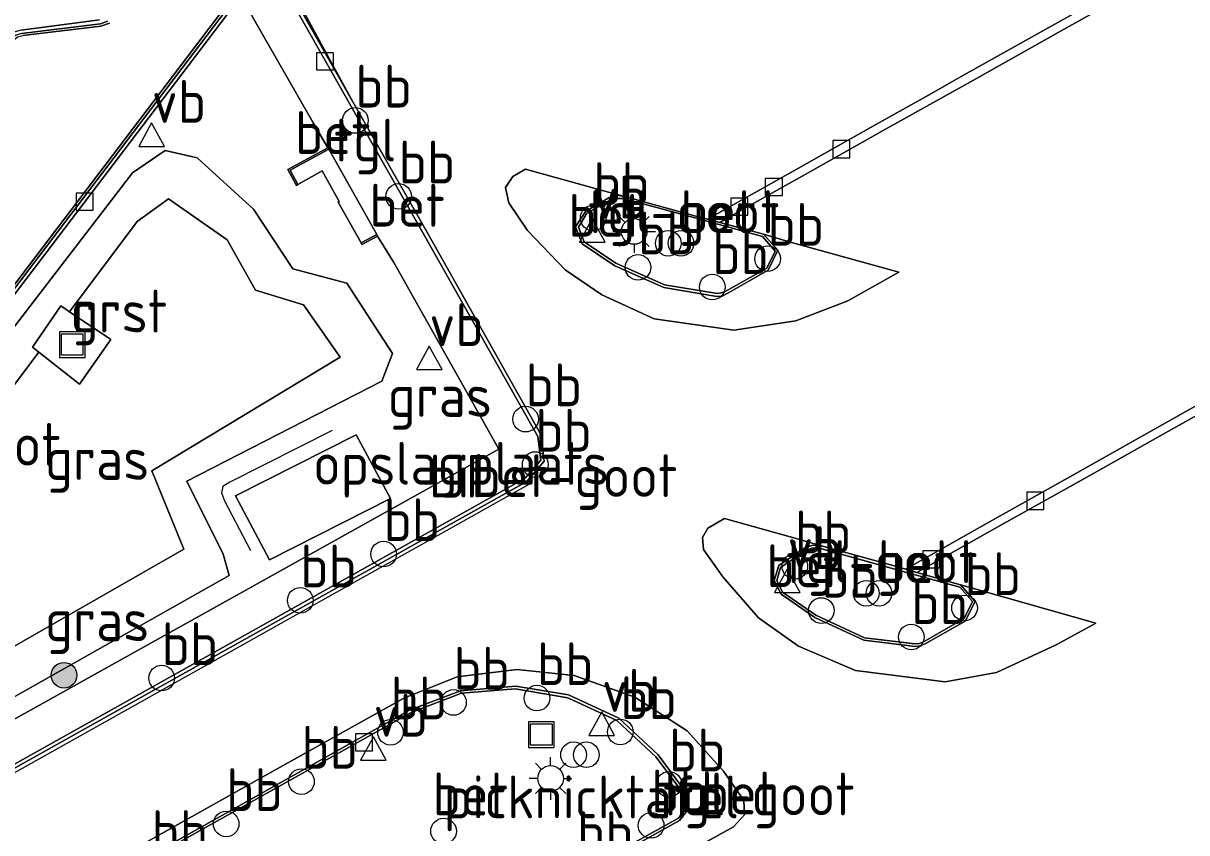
# Model space of a CAD drawing. Extents: x 253736 to 255979, y 477184 to 479215.
# Drawn here: x 254967.1 to 255035.2, y 477986.7 to 478034 of the extents above; entities that cross this region are included whole.
import ezdxf
from ezdxf.enums import TextEntityAlignment as Align

# ---------------------------------------------------------------- set-up
doc = ezdxf.new("R2010")
doc.units = 0
for name, color, linetype, lineweight in [('af-bs-rasterhekwerk', 8, 'hekwerk', 18), ('bp-b5-grasland', 8, 'Continuous', 18), ('bp-bs-boom', 8, 'Continuous', 18), ('gr-bs-geleiderail', 8, 'geleiderail', 18), ('gw-bs-kruinlijn', 8, 'Continuous', 18), ('gw-bs-teenlijn', 8, 'Continuous', 18), ('mk-bs-streep 0.15', 8, 'Continuous', 18), ('og-b5-grond_ingericht', 8, 'Continuous', 18), ('og-bs-inrichtingselement', 8, 'Continuous', 18), ('og-bs-terreinafscheiding', 8, 'Continuous', 18), ('vh-b5-verh_soort', 8, 'Continuous', 18), ('vh-bs-band', 8, 'Continuous', 18), ('wh-bs-kolk', 8, 'Continuous', 18), ('wh-bs-put', 8, 'Continuous', 18), ('wm-bs-lichtmast', 8, 'Continuous', 18), ('wm-bs-overig', 8, 'Continuous', 18), ('wm-bs-verkeersbord', 8, 'Continuous', 18)]:
    doc.layers.add(name, color=color, linetype=linetype, lineweight=lineweight)
doc.styles.add('rtw_iso', font='isocp.shx')
doc.linetypes.add('geleiderail', pattern='A,2,-1,[175,RTW.shx,S=0.5,R=0,X=0,Y=0],-1', length=4)
doc.linetypes.add('hekwerk', pattern='A,7,-1.5,[1,RTW.shx,S=0.75,R=0,X=0,Y=0],-1.5', length=10)

# ---------------------------------------------------------------- blocks, each defined once
blk = doc.blocks.new('dtb')
blk.add_circle((0, 0), 0.75)
blk = doc.blocks.new('dtbattr')
at = {"style": 'rtw_iso'}
blk.add_attdef('TAG', (0.591, 0.868), '', height=2.5, dxfattribs=at)
blk = doc.blocks.new('put')
for p, q in [((0.75, 0.75), (-0.75, 0.75)), ((-0.75, 0.75), (-0.75, -0.75)), ((0.75, -0.75), (0.75, 0.75)), ((-0.75, -0.75), (0.75, -0.75))]:
    blk.add_line(p, q)
blk.add_lwpolyline([(-0.625, 0.625), (0.625, 0.625), (0.625, -0.625), (-0.625, -0.625)], close=True)
blk = doc.blocks.new('kolk')
blk.add_lwpolyline([(-0.5, -0.5), (0.5, -0.5), (0.5, 0.5), (-0.5, 0.5)], close=True)
blk = doc.blocks.new('verkeersbord')
for p, q in [((0, 0.75), (-0.75, -0.625)), ((0.75, -0.625), (0, 0.75)), ((-0.75, -0.625), (0.75, -0.625))]:
    blk.add_line(p, q)
blk = doc.blocks.new('dtbattr-r')
at = {"style": 'rtw_iso'}
blk.add_attdef('TAG', text='', height=2.5, dxfattribs=at).set_placement((0, 0), align=Align.MIDDLE_CENTER)
blk = doc.blocks.new('RW1 Buren totaal_ACAD_1_FMEBLOCK83')
at = {"layer": 'bp-b5-grasland'}
for points in [[(-10.375, -17.313, 24.542), (-14.365, -19.405, 24.49), (-15.884, -19.492, 24.505), (-16.726, -19.005, 24.471), (-20.342, -13.376, 24.299), (-19.92, -11.837, 24.307), (-17.362, -9.766, 24.285), (-14.797, -7.817, 24.283), (-12.628, -5.348, 24.289), (-2.363, 8.431, 24.339), (5.12, 18.174, 24.39), (7.035, 19.492, 24.345), (8.903, 19.045, 24.256), (12.21, 16.051, 24.281), (14.514, 12.556, 24.276), (17.676, 11.727, 24.425), (20.342, 7.609, 24.489), (19.714, 5.981, 24.355), (8.316, 0.146, 24.034), (10.429, -4.128, 24.257), (10.781, -5.383, 24.486)], [(1.433, 10.054, 23.576), (0.936, 10.389, 23.856), (-0.727, 7.979, 23.782), (-0.352, 7.683, 23.579), (-7.417, -1.701, 23.588), (-10.739, -5.88, 23.578), (-13.384, -8.734, 23.569), (-17.26, -11.562, 23.627), (-17.424, -11.319, 23.956), (-19.619, -12.696, 23.98), (-15.862, -18.166, 23.885), (-13.666, -16.881, 23.788), (-13.82, -16.654, 23.758), (-3.705, -10.606, 23.613), (8.131, -3.837, 23.598), (6.261, 0.742, 23.512), (17.274, 7.385, 23.633), (15.138, 10.462, 23.59), (12.322, 11.312, 23.518), (10.657, 14.249, 23.538), (7.226, 16.648, 23.578), (5.405, 15.33, 23.571)]]:
    blk.add_polyline3d(points, close=True, dxfattribs=at)
blk = doc.blocks.new('RW1 Buren totaal_ACAD_1_FMEBLOCK86')
at = {"layer": 'bp-b5-grasland'}
blk.add_polyline3d([(-4.57, 6.744, 24.423), (9.559, 25.355, 24.543), (13.787, 17.978, 24.636), (14.667, 16.477, 24.632), (12.323, 15.211, 24.603), (12.825, 14.275, 24.583), (12.91, 14.33, 24.318), (14.329, 15.134, 24.384), (15.329, 13.329, 24.401), (15.27, 13.297, 24.399), (16.617, 10.909, 24.621), (16.608, 10.904, 24.621), (16.656, 10.816, 24.621), (17.57, 11.312, 24.512), (18.511, 9.773, 24.64), (24.658, -1.16, 24.641), (-7.515, -19.081, 24.563)], dxfattribs=at)
for points in [[(-12.276, -20.478, 24.542), (8.88, -8.548, 24.486), (8.529, -7.293, 24.257), (6.415, -3.02, 24.034), (17.814, 2.816, 24.355), (18.441, 4.444, 24.489), (15.776, 8.561, 24.425), (12.614, 9.39, 24.276), (10.309, 12.886, 24.281), (7.002, 15.88, 24.256), (5.134, 16.327, 24.345), (3.219, 15.009, 24.39), (-4.263, 5.266, 24.339), (-14.529, -8.513, 24.289), (-16.697, -10.982, 24.283), (-19.263, -12.931, 24.285), (-21.82, -15.002, 24.307), (-22.243, -16.542, 24.299), (-18.627, -22.17, 24.471), (-17.785, -22.658, 24.505), (-16.265, -22.57, 24.49)], [(11.244, -7.629, 24.431), (18.318, -4.046, 24.469), (16.311, -0.311, 24.419), (9.259, -3.875, 24.323)]]:
    blk.add_polyline3d(points, close=True, dxfattribs=at)
blk = doc.blocks.new('boom')
blk.add_hatch(color=256).paths.add_polyline_path([(-0.75, 0, 1), (0.75, 0, 1)])
blk.add_circle((0, 0), 0.75)
blk = doc.blocks.new('prullenbak')
for centre in [(-0.375, 0), (0.375, 0)]:
    blk.add_circle(centre, 0.75)
blk = doc.blocks.new('lantaarnpaal')
for p, q in [((-0.884, 0.884), (-0.53, 0.53)), ((0, 0.75), (0, 1.25)), ((0.53, 0.53), (0.884, 0.884)), ((-0.75, 0), (-1.25, 0)), ((0.75, 0), (1.25, 0)), ((-0.53, -0.53), (-0.884, -0.884)), ((0.53, -0.53), (0.884, -0.884)), ((0, -0.75), (0, -1.25))]:
    blk.add_line(p, q)
blk.add_circle((0, 0), 0.75)
blk = doc.blocks.new('RW1 Buren totaal_ACAD_1_FMEBLOCK883')
at = {"layer": 'vh-b5-verh_soort'}
for points in [[(-0.551, -8.262, 24.314), (-8.075, -6.118, 24.208), (-8.724, -5.933, 24.199), (-9.009, -5.852, 24.195), (-15.46, -4.045, 24.294), (-16.359, -3.046, 24.332), (-15.773, -1.942, 24.346), (-8.187, 2.313, 24.312), (0.022, 6.921, 24.338), (3.008, 8.044, 24.343), (6.247, 8.311, 24.335), (9.323, 7.816, 24.348), (12.267, 6.443, 24.353), (14.564, 4.296, 24.329), (16.224, 2.052, 24.347), (16.359, 1.162, 24.321), (15.808, 0.452, 24.308), (7.551, -4.14, 24.311), (0.335, -8.195, 24.305), (-0.139, -8.311, 24.32)], [(7.466, -3.998, 24.316), (15.756, 0.601, 24.324), (16.203, 1.219, 24.323), (16.08, 1.983, 24.355), (14.425, 4.187, 24.344), (12.146, 6.314, 24.359), (9.287, 7.633, 24.35), (6.193, 8.164, 24.337), (3.059, 7.9, 24.35), (0.105, 6.769, 24.321), (-8.112, 2.167, 24.314), (-15.681, -2.066, 24.346), (-16.174, -3.037, 24.333), (-15.428, -3.902, 24.313), (-8.913, -5.698, 24.196), (-0.507, -8.093, 24.312), (-0.127, -8.134, 24.319), (0.256, -8.054, 24.313)]]:
    blk.add_polyline3d(points, close=True, dxfattribs=at)
blk = doc.blocks.new('RW1 Buren totaal_ACAD_1_FMEBLOCK885')
at = {"layer": 'vh-b5-verh_soort'}
for points in [[(-3.183, 2.953, 24.294), (1.493, 1.651, 24.191), (1.806, 1.562, 24.195), (2.464, 1.376, 24.187), (5.016, 0.653, 24.233), (5.889, -0.323, 24.254), (5.293, -1.471, 24.3), (2.96, -2.811, 24.332), (2.67, -2.917, 24.339), (2.374, -2.961, 24.341), (-0.628, -2.599, 24.341), (-3.51, -1.267, 24.366), (-5.475, 0.107, 24.368), (-5.889, 0.893, 24.371), (-5.6, 1.772, 24.358), (-4.091, 2.816, 24.299), (-3.61, 2.961, 24.303)], [(1.459, 1.475, 24.188), (-3.231, 2.785, 24.3), (-3.604, 2.814, 24.31), (-3.983, 2.675, 24.294), (-5.514, 1.666, 24.353), (-5.725, 0.908, 24.367), (-5.395, 0.217, 24.373), (-3.44, -1.12, 24.362), (-0.589, -2.449, 24.354), (2.361, -2.807, 24.32), (2.63, -2.779, 24.326), (2.896, -2.665, 24.329), (5.24, -1.315, 24.29), (5.729, -0.326, 24.263), (4.984, 0.516, 24.227)]]:
    blk.add_polyline3d(points, close=True, dxfattribs=at)
blk = doc.blocks.new('RW1 Buren totaal_ACAD_1_FMEBLOCK886')
at = {"layer": 'vh-b5-verh_soort'}
for points in [[(-3.047, 2.903, 24.248), (1.331, 1.693, 24.185), (1.8, 1.569, 24.184), (2.514, 1.379, 24.184), (5.076, 0.699, 24.181), (5.923, -0.251, 24.232), (5.355, -1.41, 24.258), (2.957, -2.783, 24.314), (2.65, -2.928, 24.324), (2.35, -2.963, 24.326), (-0.755, -2.425, 24.361), (-3.614, -1.165, 24.395), (-5.533, 0.117, 24.359), (-5.923, 1.125, 24.353), (-5.33, 2.018, 24.332), (-3.97, 2.811, 24.282), (-3.503, 2.963, 24.264)], [(1.281, 1.59, 24.173), (-3.108, 2.781, 24.264), (-3.471, 2.787, 24.282), (-3.872, 2.69, 24.287), (-5.265, 1.926, 24.341), (-5.751, 1.105, 24.373), (-5.425, 0.235, 24.367), (-3.564, -1, 24.414), (-0.708, -2.278, 24.362), (2.377, -2.776, 24.353), (2.609, -2.742, 24.33), (2.84, -2.659, 24.327), (5.28, -1.299, 24.271), (5.768, -0.298, 24.228), (5.012, 0.564, 24.19)]]:
    blk.add_polyline3d(points, close=True, dxfattribs=at)
blk = doc.blocks.new('RW1 Buren totaal_ACAD_1_FMEBLOCK888')
at = {"layer": 'vh-b5-verh_soort'}
blk.add_polyline3d([(23.314, 16.659, 24.473), (18.738, 16.061, 24.404)], dxfattribs=at)
blk = doc.blocks.new('RW1 Buren totaal_ACAD_1_FMEBLOCK893')
at = {"layer": 'vh-b5-verh_soort'}
for points in [[(-19.123, -72.398, 24.378), (-16.886, -71.164, 24.412), (-16.249, -70.458, 24.444), (-16.296, -69.625, 24.455), (-17.488, -67.904, 24.42), (-19.598, -65.549, 24.426), (-22.674, -63.575, 24.405), (-26.211, -62.308, 24.391), (-29.558, -61.968, 24.39), (-33.06, -62.387, 24.378), (-36.191, -63.63, 24.364), (-44.447, -68.244, 24.331), (-51.996, -72.479, 24.37)], [(-61.738, -69.279, 24.471), (-28.986, -50.953, 24.491), (-27.985, -49.766, 24.513), (-28.172, -48.211, 24.517), (-34.789, -36.462, 24.546), (-39.181, -28.758, 24.527), (-42.57, -22.509, 24.547)], [(-46.024, -22.384, 24.47), (-47.584, -24.437, 24.449), (-60.138, -40.959, 24.29)], [(-58.494, -24.866, 24.271), (-53.92, -24.334, 24.339), (-53.418, -24.147, 24.341)], [(6.295, -21.759, 24.186), (1.392, -24.502, 24.183), (-3.565, -27.276, 24.181), (-5.316, -28.256, 24.18), (-8.531, -30.062, 24.179), (-13.411, -32.804, 24.179), (-17.228, -34.948, 24.178), (-18.418, -35.615, 24.184), (-18.887, -35.491, 24.185), (-23.265, -34.281, 24.248), (-24.641, -33.911, 24.287), (-29.06, -32.687, 24.384), (-29.809, -33.117, 24.433), (-30.229, -33.762, 24.448), (-30.051, -34.658, 24.452), (-28.945, -36.287, 24.451), (-26.741, -38.586, 24.435), (-24.61, -40.038, 24.443), (-21.539, -41.438, 24.414), (-16.878, -42.105, 24.384), (-13.247, -41.561, 24.343), (-10.206, -40.385, 24.314), (-7.21, -38.714, 24.297), (-13.629, -36.934, 24.199), (-15.142, -36.485, 24.181), (-17.704, -35.805, 24.184), (-16.96, -35.388, 24.189), (-12.704, -33.001, 24.195), (-7.82, -30.261, 24.201), (-5.047, -28.706, 24.205), (-2.85, -27.475, 24.206), (2.103, -24.699, 24.209), (6.999, -21.955, 24.211)], [(12.844, -45.031, 24.207), (7.871, -47.828, 24.204), (2.964, -50.586, 24.2), (-1.918, -53.331, 24.197), (-5.776, -55.501, 24.195), (-6.828, -56.091, 24.195), (-7.141, -56.002, 24.191), (-11.817, -54.7, 24.294), (-13.227, -54.306, 24.304), (-17.43, -53.119, 24.353), (-18.393, -53.694, 24.392), (-18.719, -54.242, 24.417), (-18.652, -54.945, 24.408), (-17.511, -56.546, 24.421), (-15.44, -58.943, 24.43), (-13.095, -60.602, 24.422), (-9.756, -62.015, 24.422), (-4.499, -62.681, 24.361), (-1.511, -62.136, 24.359), (1.982, -60.526, 24.356), (4.302, -59.24, 24.342), (-2.371, -57.363, 24.251), (-3.618, -57, 24.233), (-6.17, -56.277, 24.187), (-5.583, -55.948, 24.187), (-1.248, -53.519, 24.187), (3.644, -50.778, 24.187), (8.563, -48.022, 24.186), (13.55, -45.228, 24.186)]]:
    blk.add_polyline3d(points, dxfattribs=at)
blk = doc.blocks.new('Deel_d28hz')
at = {"layer": 'af-bs-rasterhekwerk'}
blk.add_polyline3d([(254981.517, 478002.633, 24.431), (254988.59, 478006.216, 24.469), (254986.584, 478009.951, 24.419), (254979.531, 478006.388, 24.323), (254981.517, 478002.633, 24.431)], dxfattribs=at)
at = {"layer": 'bp-b5-grasland'}
blk.add_polyline3d([(254954.552, 477990.444, 23.758), (254951.112, 477995.536, 23.627), (254954.988, 477998.363, 23.569), (254957.633, 478001.217, 23.578), (254960.955, 478005.397, 23.588), (254968.02, 478014.781, 23.579), (254970.389, 478012.913, 23.635), (254972.23, 478015.52, 23.638), (254969.805, 478017.152, 23.576), (254973.777, 478022.427, 23.571), (254975.598, 478023.745, 23.578), (254979.029, 478021.347, 23.538), (254980.694, 478018.41, 23.518), (254983.51, 478017.56, 23.59), (254985.646, 478014.483, 23.633), (254974.633, 478007.839, 23.512), (254976.503, 478003.261, 23.598), (254964.667, 477996.491, 23.613)], close=True, dxfattribs=at)
at = {"layer": 'gr-bs-geleiderail'}
blk.add_polyline3d([(254985.179, 478010.199, 24.225), (254979.197, 478007.179, 24.162), (254978.787, 478006.925, 24.263), (254978.709, 478006.563, 24.251), (254978.89, 478006.079, 24.24), (254980.409, 478003.19, 24.244)], dxfattribs=at)
at = {"layer": 'gw-bs-kruinlijn'}
blk.add_polyline3d([(254957.997, 477989.784, 24.542), (254954.007, 477987.693, 24.49), (254952.488, 477987.605, 24.505), (254951.646, 477988.093, 24.471), (254948.03, 477993.721, 24.299), (254948.452, 477995.26, 24.307), (254951.01, 477997.332, 24.285), (254953.575, 477999.281, 24.283), (254955.744, 478001.749, 24.289), (254966.009, 478015.529, 24.339), (254973.492, 478025.272, 24.39), (254975.407, 478026.59, 24.345), (254977.275, 478026.143, 24.256), (254980.582, 478023.148, 24.281), (254982.886, 478019.653, 24.276), (254986.048, 478018.824, 24.425), (254988.714, 478014.707, 24.489), (254988.086, 478013.079, 24.355), (254976.688, 478007.243, 24.034), (254978.801, 478002.97, 24.257), (254979.153, 478001.715, 24.486), (254957.997, 477989.784, 24.542)], dxfattribs=at)
at = {"layer": 'gw-bs-teenlijn'}
for points in [[(254969.805, 478017.152, 23.576), (254973.777, 478022.427, 23.571), (254975.598, 478023.745, 23.578), (254979.029, 478021.347, 23.538), (254980.694, 478018.41, 23.518), (254983.51, 478017.56, 23.59), (254985.646, 478014.483, 23.633), (254974.633, 478007.839, 23.512), (254976.503, 478003.261, 23.598), (254964.667, 477996.491, 23.613), (254954.552, 477990.444, 23.758)], [(254951.112, 477995.536, 23.627), (254954.988, 477998.363, 23.569), (254957.633, 478001.217, 23.578), (254960.955, 478005.397, 23.588), (254968.02, 478014.781, 23.579)]]:
    blk.add_polyline3d(points, dxfattribs=at)
at = {"layer": 'mk-bs-streep 0.15'}
blk.add_polyline3d([(254996.702, 478007.039, 24.562), (254963.95, 477988.713, 24.542), (254949.932, 477980.869, 24.54), (254938.367, 477974.373, 24.548)], dxfattribs=at)
at = {"layer": 'og-b5-grond_ingericht'}
blk.add_polyline3d([(254981.517, 478002.633, 24.431), (254979.531, 478006.388, 24.323), (254986.584, 478009.951, 24.419), (254988.59, 478006.216, 24.469)], close=True, dxfattribs=at)
at = {"layer": 'og-bs-terreinafscheiding'}
for points in [[(255051.63, 478047.489, 24.267), (255046.636, 478044.687, 24.193), (255041.741, 478041.948, 24.19), (255036.77, 478039.166, 24.188), (255031.861, 478036.42, 24.186), (255026.958, 478033.677, 24.183), (255022.001, 478030.903, 24.181), (255020.25, 478029.923, 24.18), (255017.035, 478028.117, 24.179), (255012.155, 478025.375, 24.179), (255008.338, 478023.231, 24.178), (255007.148, 478022.564, 24.184)], [(255052.34, 478047.289, 24.271), (255047.321, 478044.493, 24.219), (255042.431, 478041.753, 24.216), (255037.468, 478038.971, 24.214), (255032.565, 478036.224, 24.211), (255027.669, 478033.48, 24.209), (255022.716, 478030.704, 24.206), (255020.519, 478029.473, 24.205), (255017.746, 478027.918, 24.201), (255012.862, 478025.178, 24.195), (255008.606, 478022.791, 24.189), (255007.862, 478022.374, 24.184)], [(254971.568, 478034.22, 24.473), (254966.992, 478033.622, 24.404), (254966.561, 478033.493, 24.399), (254966.201, 478033.187, 24.378), (254958.779, 478023.481, 24.409), (254951.266, 478013.52, 24.394), (254951.035, 478013.081, 24.398), (254950.99, 478012.693, 24.403), (254951.746, 478007.933, 24.449), (254951.741, 478007.645, 24.454), (254951.594, 478007.333, 24.449), (254949.7, 478005.006, 24.47), (254947.501, 478002.95, 24.464), (254945.008, 478001.27, 24.477), (254926.875, 477991.206, 24.459)], [(254927.069, 477990.922, 24.408), (254941.81, 477999.112, 24.476), (254943.21, 477999.89, 24.477), (254945.174, 478000.981, 24.366), (254947.722, 478002.686, 24.363), (254949.926, 478004.807, 24.358), (254951.857, 478007.093, 24.347), (254952.065, 478007.528, 24.338), (254952.086, 478007.974, 24.337), (254951.36, 478012.678, 24.249), (254951.379, 478013.054, 24.254), (254951.518, 478013.338, 24.247), (254959.064, 478023.281, 24.284), (254966.476, 478032.978, 24.244), (254966.771, 478033.239, 24.275), (254967.072, 478033.313, 24.271), (254971.646, 478033.845, 24.339), (254972.148, 478034.032, 24.341)], [(254929.749, 477986.997, 24.328), (254944.063, 477995.019, 24.337), (254945.509, 477995.829, 24.357), (254948.259, 477997.37, 24.261), (254950.724, 477999.019, 24.254), (254952.921, 478001.044, 24.259), (254954.875, 478003.284, 24.253), (254965.428, 478017.22, 24.29), (254977.982, 478033.742, 24.449), (254979.542, 478035.795, 24.47), (254981.316, 478036.707, 24.518), (254982.996, 478035.67, 24.547), (254986.385, 478029.421, 24.527)], [(254979.832, 478035.618, 24.543), (254981.293, 478036.356, 24.565), (254982.708, 478035.512, 24.595), (254986.203, 478029.336, 24.652), (254990.623, 478021.537, 24.669), (254997.22, 478009.85, 24.618), (254997.393, 478008.472, 24.65), (254996.485, 478007.408, 24.638), (254963.828, 477989.137, 24.593), (254949.721, 477981.239, 24.58), (254938.122, 477974.733, 24.6)], [(254945.614, 477995.505, 24.329), (254946.485, 477995.962, 24.382), (254948.423, 477997.078, 24.357), (254950.928, 477998.749, 24.365), (254953.194, 478000.752, 24.37), (254955.135, 478003.072, 24.387), (254965.703, 478017.007, 24.423), (254979.832, 478035.618, 24.543)], [(254979.832, 478035.618, 24.543), (254984.059, 478028.241, 24.636), (254984.939, 478026.74, 24.632)], [(254983.182, 478024.593, 24.318), (254983.098, 478024.538, 24.583), (254982.596, 478025.473, 24.603), (254984.939, 478026.74, 24.632)], [(254984.939, 478026.74, 24.632), (254984.99, 478026.654, 24.632)], [(255018.738, 478002.088, 24.195), (255019.79, 478002.678, 24.195), (255023.648, 478004.848, 24.197), (255028.53, 478007.593, 24.2), (255033.437, 478010.351, 24.204), (255038.41, 478013.148, 24.207), (255040.626, 478014.394, 24.208), (255043.346, 478015.917, 24.209), (255048.261, 478018.668, 24.211), (255053.196, 478021.43, 24.212), (255058.104, 478024.178, 24.214), (255061.343, 478025.991, 24.215), (255063.073, 478026.96, 24.25)], [(255019.396, 478001.902, 24.187), (255019.983, 478002.231, 24.187), (255024.318, 478004.66, 24.187), (255029.21, 478007.401, 24.187), (255034.129, 478010.157, 24.186), (255039.116, 478012.951, 24.186), (255040.842, 478013.918, 24.186), (255044.058, 478015.719, 24.192), (255048.969, 478018.469, 24.2), (255053.906, 478021.233, 24.209), (255058.809, 478023.979, 24.217), (255061.612, 478025.548, 24.222), (255063.778, 478026.761, 24.249)], [(254983.182, 478024.593, 24.318), (254982.731, 478025.432, 24.601), (254984.99, 478026.654, 24.632)], [(254984.99, 478026.654, 24.632), (254987.791, 478021.66, 24.513)], [(254983.182, 478024.593, 24.318), (254984.602, 478025.397, 24.384), (254985.601, 478023.592, 24.401), (254985.543, 478023.56, 24.399), (254986.89, 478021.172, 24.621)], [(255002.301, 478023.898, 24.248), (255000.925, 478024.268, 24.287), (254996.506, 478025.492, 24.384), (254995.757, 478025.062, 24.433), (254995.337, 478024.417, 24.448), (254995.515, 478023.521, 24.452), (254996.621, 478021.892, 24.451), (254998.825, 478019.593, 24.435), (255000.956, 478018.141, 24.443), (255004.027, 478016.741, 24.414), (255008.688, 478016.074, 24.384), (255012.319, 478016.618, 24.343), (255015.36, 478017.794, 24.314), (255018.356, 478019.465, 24.297), (255011.937, 478021.245, 24.199), (255010.424, 478021.694, 24.181)], [(255002.301, 478023.898, 24.248), (255001.845, 478023.958, 24.264), (255001.378, 478023.806, 24.282), (255000.018, 478023.013, 24.332), (254999.425, 478022.12, 24.353), (254999.815, 478021.112, 24.359), (255001.734, 478019.83, 24.395), (255004.593, 478018.57, 24.361), (255007.698, 478018.032, 24.326), (255007.998, 478018.067, 24.324), (255008.305, 478018.212, 24.314), (255010.703, 478019.585, 24.258), (255011.271, 478020.744, 24.232), (255010.424, 478021.694, 24.181)], [(255007.148, 478022.564, 24.184), (255006.679, 478022.688, 24.185), (255002.301, 478023.898, 24.248)], [(255007.148, 478022.564, 24.184), (255007.862, 478022.374, 24.184)], [(255010.424, 478021.694, 24.181), (255007.862, 478022.374, 24.184)], [(254987.843, 478021.575, 24.512), (254988.783, 478020.036, 24.64), (254994.931, 478009.102, 24.641), (254962.758, 477991.181, 24.563), (254951.551, 477984.907, 24.548), (254948.741, 477989.893, 24.435), (254945.614, 477995.505, 24.329)], [(254987.843, 478021.575, 24.512), (254986.929, 478021.079, 24.621), (254986.881, 478021.167, 24.621), (254986.89, 478021.172, 24.621)], [(254987.791, 478021.66, 24.513), (254986.89, 478021.172, 24.621)], [(254987.791, 478021.66, 24.513), (254987.843, 478021.575, 24.512)], [(254970.389, 478012.913, 23.635), (254972.23, 478015.52, 23.638), (254969.805, 478017.152, 23.576), (254969.308, 478017.487, 23.856), (254967.645, 478015.077, 23.782), (254968.02, 478014.781, 23.579), (254970.389, 478012.913, 23.635)], [(255021.948, 478001.179, 24.233), (255023.195, 478000.816, 24.251), (255029.868, 477998.939, 24.342), (255027.548, 477997.653, 24.356), (255024.055, 477996.043, 24.359), (255021.067, 477995.498, 24.361), (255015.81, 477996.164, 24.422), (255012.471, 477997.577, 24.422), (255010.126, 477999.236, 24.43), (255008.055, 478001.633, 24.421), (255006.914, 478003.234, 24.408), (255006.847, 478003.937, 24.417), (255007.173, 478004.485, 24.392), (255008.136, 478005.06, 24.353), (255012.339, 478003.873, 24.304), (255013.749, 478003.479, 24.294)], [(255013.749, 478003.479, 24.294), (255013.322, 478003.487, 24.303), (255012.841, 478003.342, 24.299), (255011.331, 478002.298, 24.358), (255011.042, 478001.419, 24.371), (255011.457, 478000.633, 24.368), (255013.422, 477999.259, 24.366), (255016.303, 477997.927, 24.341), (255019.305, 477997.565, 24.341), (255019.602, 477997.609, 24.339), (255019.892, 477997.715, 24.332), (255022.224, 477999.055, 24.3), (255022.821, 478000.203, 24.254), (255021.948, 478001.179, 24.233)], [(255018.738, 478002.088, 24.195), (255018.425, 478002.177, 24.191), (255013.749, 478003.479, 24.294)], [(255018.738, 478002.088, 24.195), (255019.396, 478001.902, 24.187)], [(255021.948, 478001.179, 24.233), (255019.396, 478001.902, 24.187)], [(254974.234, 477982.884, 24.294), (254972.942, 477983.265, 24.322), (254970.497, 477983.927, 24.345), (254973.57, 477985.7, 24.37), (254981.119, 477989.935, 24.331), (254989.375, 477994.549, 24.364), (254992.506, 477995.792, 24.378), (254996.008, 477996.211, 24.39), (254999.355, 477995.871, 24.391), (255002.892, 477994.604, 24.405), (255005.968, 477992.63, 24.426), (255008.078, 477990.275, 24.42), (255009.27, 477988.554, 24.455), (255009.317, 477987.721, 24.444), (255008.68, 477987.015, 24.412), (255006.443, 477985.781, 24.378), (254998.161, 477981.115, 24.356), (254992.283, 477977.817, 24.339), (254990.298, 477978.393, 24.317), (254989.143, 477978.667, 24.314)], [(254974.234, 477982.884, 24.294), (254973.335, 477983.883, 24.332), (254973.921, 477984.987, 24.346), (254981.507, 477989.242, 24.312), (254989.716, 477993.85, 24.338), (254992.702, 477994.973, 24.343), (254995.941, 477995.24, 24.335), (254999.017, 477994.745, 24.348), (255001.961, 477993.372, 24.353), (255004.258, 477991.225, 24.329), (255005.918, 477988.981, 24.347), (255006.053, 477988.091, 24.321), (255005.502, 477987.381, 24.308), (254997.245, 477982.789, 24.311), (254990.029, 477978.734, 24.305), (254989.555, 477978.618, 24.32), (254989.143, 477978.667, 24.314)]]:
    blk.add_polyline3d(points, dxfattribs=at)
at = {"layer": 'vh-b5-verh_soort'}
for points in [[(255052.34, 478047.289, 24.271), (255047.321, 478044.493, 24.219), (255042.431, 478041.753, 24.216), (255037.468, 478038.971, 24.214), (255032.565, 478036.224, 24.211), (255027.669, 478033.48, 24.209), (255022.716, 478030.704, 24.206), (255020.519, 478029.473, 24.205), (255017.746, 478027.918, 24.201), (255012.862, 478025.178, 24.195), (255008.606, 478022.791, 24.189), (255007.862, 478022.374, 24.184), (255007.148, 478022.564, 24.184), (255008.338, 478023.231, 24.178), (255012.155, 478025.375, 24.179), (255017.035, 478028.117, 24.179), (255020.25, 478029.923, 24.18), (255022.001, 478030.903, 24.181), (255026.958, 478033.677, 24.183), (255031.861, 478036.42, 24.186), (255036.77, 478039.166, 24.188), (255041.741, 478041.948, 24.19), (255046.636, 478044.687, 24.193), (255051.63, 478047.489, 24.267)], [(254986.385, 478029.421, 24.527), (254982.892, 478035.6, 24.533), (254981.318, 478036.563, 24.504), (254979.663, 478035.714, 24.467), (254965.547, 478017.137, 24.285), (254954.955, 478003.181, 24.248), (254953.034, 478000.934, 24.238), (254950.817, 477998.898, 24.239), (254948.332, 477997.246, 24.253), (254929.83, 477986.878, 24.28), (254929.749, 477986.997, 24.328), (254944.063, 477995.019, 24.337), (254945.509, 477995.829, 24.357), (254948.259, 477997.37, 24.261), (254950.724, 477999.019, 24.254), (254952.921, 478001.044, 24.259), (254954.875, 478003.284, 24.253), (254965.428, 478017.22, 24.29), (254977.982, 478033.742, 24.449), (254979.542, 478035.795, 24.47), (254981.316, 478036.707, 24.518), (254982.996, 478035.67, 24.547)], [(254984.99, 478026.654, 24.632), (254982.731, 478025.432, 24.601), (254983.182, 478024.593, 24.318), (254983.098, 478024.538, 24.583), (254982.596, 478025.473, 24.603), (254984.939, 478026.74, 24.632)], [(254987.791, 478021.66, 24.513), (254986.89, 478021.172, 24.621), (254985.543, 478023.56, 24.399), (254985.601, 478023.592, 24.401), (254984.602, 478025.397, 24.384), (254983.182, 478024.593, 24.318), (254982.731, 478025.432, 24.601), (254984.99, 478026.654, 24.632)], [(255002.301, 478023.898, 24.248), (255001.845, 478023.958, 24.264), (255001.378, 478023.806, 24.282), (255000.018, 478023.013, 24.332), (254999.425, 478022.12, 24.353), (254999.815, 478021.112, 24.359), (255001.734, 478019.83, 24.395), (255004.593, 478018.57, 24.361), (255007.698, 478018.032, 24.326), (255007.998, 478018.067, 24.324), (255008.305, 478018.212, 24.314), (255010.703, 478019.585, 24.258), (255011.271, 478020.744, 24.232), (255010.424, 478021.694, 24.181), (255011.937, 478021.245, 24.199), (255018.356, 478019.465, 24.297), (255015.36, 478017.794, 24.314), (255012.319, 478016.618, 24.343), (255008.688, 478016.074, 24.384), (255004.027, 478016.741, 24.414), (255000.956, 478018.141, 24.443), (254998.825, 478019.593, 24.435), (254996.621, 478021.892, 24.451), (254995.515, 478023.521, 24.452), (254995.337, 478024.417, 24.448), (254995.757, 478025.062, 24.433), (254996.506, 478025.492, 24.384), (255000.925, 478024.268, 24.287)], [(255006.629, 478022.585, 24.173), (255010.36, 478021.559, 24.19), (255011.116, 478020.697, 24.228), (255010.628, 478019.696, 24.271), (255008.188, 478018.336, 24.327), (255007.957, 478018.253, 24.33), (255007.725, 478018.219, 24.353), (255004.64, 478018.717, 24.362), (255001.784, 478019.995, 24.414), (254999.923, 478021.23, 24.367), (254999.597, 478022.1, 24.373), (255000.083, 478022.921, 24.341), (255001.476, 478023.685, 24.287), (255001.877, 478023.782, 24.282), (255002.24, 478023.776, 24.264)], [(254987.843, 478021.575, 24.512), (254986.929, 478021.079, 24.621), (254986.881, 478021.167, 24.621), (254986.89, 478021.172, 24.621), (254987.791, 478021.66, 24.513)], [(254969.805, 478017.152, 23.576), (254972.23, 478015.52, 23.638), (254970.389, 478012.913, 23.635), (254968.02, 478014.781, 23.579), (254967.645, 478015.077, 23.782), (254969.308, 478017.487, 23.856)], [(255013.749, 478003.479, 24.294), (255013.322, 478003.487, 24.303), (255012.841, 478003.342, 24.299), (255011.331, 478002.298, 24.358), (255011.042, 478001.419, 24.371), (255011.457, 478000.633, 24.368), (255013.422, 477999.259, 24.366), (255016.303, 477997.927, 24.341), (255019.305, 477997.565, 24.341), (255019.602, 477997.609, 24.339), (255019.892, 477997.715, 24.332), (255022.224, 477999.055, 24.3), (255022.821, 478000.203, 24.254), (255021.948, 478001.179, 24.233), (255023.195, 478000.816, 24.251), (255029.868, 477998.939, 24.342), (255027.548, 477997.653, 24.356), (255024.055, 477996.043, 24.359), (255021.067, 477995.498, 24.361), (255015.81, 477996.164, 24.422), (255012.471, 477997.577, 24.422), (255010.126, 477999.236, 24.43), (255008.055, 478001.633, 24.421), (255006.914, 478003.234, 24.408), (255006.847, 478003.937, 24.417), (255007.173, 478004.485, 24.392), (255008.136, 478005.06, 24.353), (255012.339, 478003.873, 24.304)], [(255018.391, 478002.001, 24.188), (255021.915, 478001.042, 24.227), (255022.661, 478000.2, 24.263), (255022.172, 477999.211, 24.29), (255019.828, 477997.861, 24.329), (255019.562, 477997.747, 24.326), (255019.293, 477997.719, 24.32), (255016.343, 477998.077, 24.354), (255013.492, 477999.406, 24.362), (255011.537, 478000.743, 24.373), (255011.207, 478001.434, 24.367), (255011.417, 478002.192, 24.353), (255012.949, 478003.201, 24.294), (255013.328, 478003.34, 24.31), (255013.701, 478003.311, 24.3)], [(254997.16, 477982.931, 24.316), (254989.95, 477978.875, 24.313), (254989.567, 477978.795, 24.319), (254989.187, 477978.836, 24.312), (254980.781, 477981.231, 24.196), (254974.266, 477983.027, 24.313), (254973.52, 477983.892, 24.333), (254974.013, 477984.863, 24.346), (254981.582, 477989.096, 24.314), (254989.799, 477993.698, 24.321), (254992.753, 477994.829, 24.35), (254995.887, 477995.093, 24.337), (254998.981, 477994.562, 24.35), (255001.84, 477993.243, 24.359), (255004.119, 477991.116, 24.344), (255005.774, 477988.912, 24.355), (255005.897, 477988.148, 24.323), (255005.45, 477987.53, 24.324)]]:
    blk.add_polyline3d(points, close=True, dxfattribs=at)
for points in [[(254966.992, 478033.622, 24.404), (254971.568, 478034.22, 24.473)], [(254972.044, 478034.147, 24.342), (254971.63, 478033.998, 24.341), (254967, 478033.431, 24.258)], [(254967, 478033.431, 24.258), (254971.63, 478033.998, 24.341), (254972.044, 478034.147, 24.342)], [(254972.148, 478034.032, 24.341), (254971.646, 478033.845, 24.339), (254967.072, 478033.313, 24.271)], [(254979.832, 478035.618, 24.543), (254965.703, 478017.007, 24.423), (254955.135, 478003.072, 24.387), (254953.194, 478000.752, 24.37), (254950.928, 477998.749, 24.365), (254948.423, 477997.078, 24.357), (254946.485, 477995.962, 24.382), (254945.614, 477995.505, 24.329), (254944.216, 477994.667, 24.325), (254943.413, 477994.25, 24.383), (254929.943, 477986.712, 24.39), (254929.83, 477986.878, 24.28), (254948.332, 477997.246, 24.253), (254950.817, 477998.898, 24.239), (254953.034, 478000.934, 24.238), (254954.955, 478003.181, 24.248), (254965.547, 478017.137, 24.285), (254979.663, 478035.714, 24.467)], [(254982.892, 478035.6, 24.533), (254986.385, 478029.421, 24.527), (254990.777, 478021.717, 24.546), (254997.394, 478009.968, 24.517), (254997.581, 478008.413, 24.513), (254996.58, 478007.226, 24.491), (254963.828, 477988.9, 24.471), (254949.81, 477981.056, 24.469), (254938.241, 477974.558, 24.477), (254938.122, 477974.733, 24.6), (254949.721, 477981.239, 24.58), (254963.828, 477989.137, 24.593), (254996.485, 478007.408, 24.638), (254997.393, 478008.472, 24.65), (254997.22, 478009.85, 24.618), (254990.623, 478021.537, 24.669), (254986.203, 478029.336, 24.652), (254982.708, 478035.512, 24.595)], [(254962.758, 477991.181, 24.563), (254994.931, 478009.102, 24.641), (254988.783, 478020.036, 24.64), (254987.843, 478021.575, 24.512), (254987.791, 478021.66, 24.513), (254984.99, 478026.654, 24.632), (254984.939, 478026.74, 24.632), (254984.059, 478028.241, 24.636), (254979.832, 478035.618, 24.543)], [(254982.708, 478035.512, 24.595), (254986.203, 478029.336, 24.652), (254990.623, 478021.537, 24.669), (254997.22, 478009.85, 24.618), (254997.393, 478008.472, 24.65), (254996.485, 478007.408, 24.638), (254963.828, 477989.137, 24.593)], [(255039.116, 478012.951, 24.186), (255034.129, 478010.157, 24.186), (255029.21, 478007.401, 24.187), (255024.318, 478004.66, 24.187), (255019.983, 478002.231, 24.187), (255019.396, 478001.902, 24.187), (255018.738, 478002.088, 24.195), (255019.79, 478002.678, 24.195), (255023.648, 478004.848, 24.197), (255028.53, 478007.593, 24.2), (255033.437, 478010.351, 24.204), (255038.41, 478013.148, 24.207)], [(254997.245, 477982.789, 24.311), (255005.502, 477987.381, 24.308), (255006.053, 477988.091, 24.321), (255005.918, 477988.981, 24.347), (255004.258, 477991.225, 24.329), (255001.961, 477993.372, 24.353), (254999.017, 477994.745, 24.348), (254995.941, 477995.24, 24.335), (254992.702, 477994.973, 24.343), (254989.716, 477993.85, 24.338), (254981.507, 477989.242, 24.312), (254973.921, 477984.987, 24.346)], [(254973.57, 477985.7, 24.37), (254981.119, 477989.935, 24.331), (254989.375, 477994.549, 24.364), (254992.506, 477995.792, 24.378), (254996.008, 477996.211, 24.39), (254999.355, 477995.871, 24.391), (255002.892, 477994.604, 24.405), (255005.968, 477992.63, 24.426), (255008.078, 477990.275, 24.42), (255009.27, 477988.554, 24.455), (255009.317, 477987.721, 24.444), (255008.68, 477987.015, 24.412), (255006.443, 477985.781, 24.378)]]:
    blk.add_polyline3d(points, dxfattribs=at)
at = {"layer": 'vh-bs-band'}
for points in [[(254972.044, 478034.147, 24.342), (254971.63, 478033.998, 24.341), (254967, 478033.431, 24.258), (254966.657, 478033.309, 24.267), (254966.357, 478033.092, 24.254), (254958.957, 478023.355, 24.281), (254951.407, 478013.437, 24.252), (254951.25, 478013.063, 24.253), (254951.206, 478012.697, 24.261), (254951.948, 478007.959, 24.339), (254951.931, 478007.572, 24.348), (254951.734, 478007.208, 24.339), (254949.82, 478004.882, 24.352), (254947.656, 478002.81, 24.351), (254945.104, 478001.092, 24.363), (254926.992, 477991.035, 24.357)], [(254929.83, 477986.878, 24.28), (254948.332, 477997.246, 24.253), (254950.817, 477998.898, 24.239), (254953.034, 478000.934, 24.238), (254954.955, 478003.181, 24.248), (254965.547, 478017.137, 24.285), (254979.663, 478035.714, 24.467), (254981.318, 478036.563, 24.504), (254982.892, 478035.6, 24.533), (254986.385, 478029.421, 24.527), (254990.777, 478021.717, 24.546), (254997.394, 478009.968, 24.517), (254997.581, 478008.413, 24.513), (254996.58, 478007.226, 24.491), (254963.828, 477988.9, 24.471), (254949.81, 477981.056, 24.469), (254938.241, 477974.558, 24.477)], [(255006.629, 478022.585, 24.173), (255002.24, 478023.776, 24.264), (255001.877, 478023.782, 24.282), (255001.476, 478023.685, 24.287), (255000.083, 478022.921, 24.341), (254999.597, 478022.1, 24.373), (254999.923, 478021.23, 24.367), (255001.784, 478019.995, 24.414), (255004.64, 478018.717, 24.362), (255007.725, 478018.219, 24.353), (255007.957, 478018.253, 24.33), (255008.188, 478018.336, 24.327), (255010.628, 478019.696, 24.271), (255011.116, 478020.697, 24.228), (255010.36, 478021.559, 24.19), (255006.629, 478022.585, 24.173)], [(255018.391, 478002.001, 24.188), (255013.701, 478003.311, 24.3), (255013.328, 478003.34, 24.31), (255012.949, 478003.201, 24.294), (255011.417, 478002.192, 24.353), (255011.207, 478001.434, 24.367), (255011.537, 478000.743, 24.373), (255013.492, 477999.406, 24.362), (255016.343, 477998.077, 24.354), (255019.293, 477997.719, 24.32), (255019.562, 477997.747, 24.326), (255019.828, 477997.861, 24.329), (255022.172, 477999.211, 24.29), (255022.661, 478000.2, 24.263), (255021.915, 478001.042, 24.227), (255018.391, 478002.001, 24.188)], [(254997.16, 477982.931, 24.316), (255005.45, 477987.53, 24.324), (255005.897, 477988.148, 24.323), (255005.774, 477988.912, 24.355), (255004.119, 477991.116, 24.344), (255001.84, 477993.243, 24.359), (254998.981, 477994.562, 24.35), (254995.887, 477995.093, 24.337), (254992.753, 477994.829, 24.35), (254989.799, 477993.698, 24.321), (254981.582, 477989.096, 24.314), (254974.013, 477984.863, 24.346), (254973.52, 477983.892, 24.333), (254974.266, 477983.027, 24.313), (254980.781, 477981.231, 24.196), (254989.187, 477978.836, 24.312), (254989.567, 477978.795, 24.319), (254989.95, 477978.875, 24.313), (254997.16, 477982.931, 24.316)]]:
    blk.add_polyline3d(points, dxfattribs=at)
at = {"layer": 'bp-b5-grasland'}
for name, p in [('RW1 Buren totaal_ACAD_1_FMEBLOCK86', (254970.2725, 478010.2625)), ('RW1 Buren totaal_ACAD_1_FMEBLOCK83', (254968.372, 478007.0975))]:
    blk.add_blockref(name, p, dxfattribs=at)
ref = blk.add_blockref('dtbattr-r', (254988.429688, 478010.25, 24.433302), dxfattribs=at)
ref.add_attrib('TAG', 'gras', dxfattribs={"layer": '0', "height": 2.5, "style": 'rtw_iso'}).set_placement((254988.429688, 478010.25, 24.433302), align=Align.BOTTOM_LEFT)
ref = blk.add_blockref('dtbattr-r', (254968.375, 478006.5625, 23.603), dxfattribs=at)
ref.add_attrib('TAG', 'gras', dxfattribs={"layer": '0', "height": 2.5, "style": 'rtw_iso'}).set_placement((254968.375, 478006.5625, 23.603), align=Align.BOTTOM_LEFT)
ref = blk.add_blockref('dtbattr-r', (254968.375, 477997.125, 24.004333), dxfattribs=at)
ref.add_attrib('TAG', 'gras', dxfattribs={"layer": '0', "height": 2.5, "style": 'rtw_iso'}).set_placement((254968.375, 477997.125, 24.004333), align=Align.BOTTOM_LEFT)
at = {"layer": 'bp-bs-boom'}
blk.add_blockref('boom', (254969.493, 477995.884, 24.49), dxfattribs=at)
at = {"layer": 'og-b5-grond_ingericht'}
ref = blk.add_blockref('dtbattr-r', (254984.0625, 478006.28125, 24.4146), dxfattribs=at)
ref.add_attrib('TAG', 'opslagplaats', dxfattribs={"layer": '0', "height": 2.5, "style": 'rtw_iso'}).set_placement((254984.0625, 478006.28125, 24.4146), align=Align.BOTTOM_LEFT)
at = {"layer": 'og-bs-inrichtingselement'}
for name, p in [('prullenbak', (255005.227, 478021.151, 25.564)), ('prullenbak', (255016.813, 478000.68, 25.584)), ('put', (254997.425, 477992.411, 24.421)), ('prullenbak', (254999.685, 477991.233, 25.597)), ('dtb', (254991.702, 477986.764, 24.334))]:
    blk.add_blockref(name, p, dxfattribs=at)
ref = blk.add_blockref('dtbattr', (254991.702, 477986.764, 24.334), dxfattribs=at)
ref.add_attrib('TAG', 'picknicktafel', dxfattribs={"layer": '0', "height": 2.5, "style": 'rtw_iso'}).set_placement((254991.702, 477986.764, 24.334), align=Align.BOTTOM_LEFT)
at = {"layer": 'vh-b5-verh_soort'}
for name, p in [('RW1 Buren totaal_ACAD_1_FMEBLOCK893', (255025.566, 478058.179)), ('RW1 Buren totaal_ACAD_1_FMEBLOCK888', (254948.2545, 478017.561)), ('RW1 Buren totaal_ACAD_1_FMEBLOCK886', (255005.348, 478020.995)), ('RW1 Buren totaal_ACAD_1_FMEBLOCK885', (255016.9315, 478000.526)), ('RW1 Buren totaal_ACAD_1_FMEBLOCK883', (254989.694, 477986.929))]:
    blk.add_blockref(name, p, dxfattribs=at)
ref = blk.add_blockref('dtbattr-r', (254983.007812, 478025.625, 24.571571), dxfattribs=at)
ref.add_attrib('TAG', 'bet', dxfattribs={"layer": '0', "height": 2.5, "style": 'rtw_iso'}).set_placement((254983.007812, 478025.625, 24.571571), align=Align.BOTTOM_LEFT)
ref = blk.add_blockref('dtbattr-r', (254985.265625, 478025.1875, 24.486889), dxfattribs=at)
ref.add_attrib('TAG', 'tgl', dxfattribs={"layer": '0', "height": 2.5, "style": 'rtw_iso'}).set_placement((254985.265625, 478025.1875, 24.486889), align=Align.BOTTOM_LEFT)
ref = blk.add_blockref('dtbattr-r', (254987.359375, 478021.375, 24.566667), dxfattribs=at)
ref.add_attrib('TAG', 'bet', dxfattribs={"layer": '0', "height": 2.5, "style": 'rtw_iso'}).set_placement((254987.359375, 478021.375, 24.566667), align=Align.BOTTOM_LEFT)
ref = blk.add_blockref('dtbattr-r', (254999, 478020.78125, 24.336586), dxfattribs=at)
ref.add_attrib('TAG', 'bet', dxfattribs={"layer": '0', "height": 2.5, "style": 'rtw_iso'}).set_placement((254999, 478020.78125, 24.336586), align=Align.BOTTOM_LEFT)
ref = blk.add_blockref('dtbattr-r', (255000.132812, 478021, 24.287206), dxfattribs=at)
ref.add_attrib('TAG', 'tgl-goot', dxfattribs={"layer": '0', "height": 2.5, "style": 'rtw_iso'}).set_placement((255000.132812, 478021, 24.287206), align=Align.BOTTOM_LEFT)
ref = blk.add_blockref('dtbattr-r', (255005.554688, 478021, 24.295937), dxfattribs=at)
ref.add_attrib('TAG', 'bet', dxfattribs={"layer": '0', "height": 2.5, "style": 'rtw_iso'}).set_placement((255005.554688, 478021, 24.295937), align=Align.BOTTOM_LEFT)
ref = blk.add_blockref('dtbattr-r', (254969.867188, 478015.1875, 23.663143), dxfattribs=at)
ref.add_attrib('TAG', 'grst', dxfattribs={"layer": '0', "height": 2.5, "style": 'rtw_iso'}).set_placement((254969.867188, 478015.1875, 23.663143), align=Align.BOTTOM_LEFT)
ref = blk.add_blockref('dtbattr-r', (254958.0625, 478007.390625, 24.366261), dxfattribs=at)
ref.add_attrib('TAG', 'tgl-goot', dxfattribs={"layer": '0', "height": 2.5, "style": 'rtw_iso'}).set_placement((254958.0625, 478007.390625, 24.366261), align=Align.BOTTOM_LEFT)
ref = blk.add_blockref('dtbattr-r', (254990.851562, 478005.53125, 24.565778), dxfattribs=at)
ref.add_attrib('TAG', 'bit', dxfattribs={"layer": '0', "height": 2.5, "style": 'rtw_iso'}).set_placement((254990.851562, 478005.53125, 24.565778), align=Align.BOTTOM_LEFT)
ref = blk.add_blockref('dtbattr-r', (254993.398438, 478005.5625, 24.461513), dxfattribs=at)
ref.add_attrib('TAG', 'bet-goot', dxfattribs={"layer": '0', "height": 2.5, "style": 'rtw_iso'}).set_placement((254993.398438, 478005.5625, 24.461513), align=Align.BOTTOM_LEFT)
ref = blk.add_blockref('dtbattr-r', (255011.734375, 478000.53125, 24.300294), dxfattribs=at)
ref.add_attrib('TAG', 'tgl-goot', dxfattribs={"layer": '0', "height": 2.5, "style": 'rtw_iso'}).set_placement((255011.734375, 478000.53125, 24.300294), align=Align.BOTTOM_LEFT)
ref = blk.add_blockref('dtbattr-r', (255017.109375, 478000.53125, 24.30275), dxfattribs=at)
ref.add_attrib('TAG', 'bet', dxfattribs={"layer": '0', "height": 2.5, "style": 'rtw_iso'}).set_placement((255017.109375, 478000.53125, 24.30275), align=Align.BOTTOM_LEFT)
ref = blk.add_blockref('dtbattr-r', (255010.59375, 478000.28125, 24.345897), dxfattribs=at)
ref.add_attrib('TAG', 'bet', dxfattribs={"layer": '0', "height": 2.5, "style": 'rtw_iso'}).set_placement((255010.59375, 478000.28125, 24.345897), align=Align.BOTTOM_LEFT)
ref = blk.add_blockref('dtbattr-r', (254991.0625, 477986.9375, 24.323211), dxfattribs=at)
ref.add_attrib('TAG', 'bet', dxfattribs={"layer": '0', "height": 2.5, "style": 'rtw_iso'}).set_placement((254991.0625, 477986.9375, 24.323211), align=Align.BOTTOM_LEFT)
ref = blk.add_blockref('dtbattr-r', (255004.523438, 477986.9375, 24.315325), dxfattribs=at)
ref.add_attrib('TAG', 'tgl-goot', dxfattribs={"layer": '0', "height": 2.5, "style": 'rtw_iso'}).set_placement((255004.523438, 477986.9375, 24.315325), align=Align.BOTTOM_LEFT)
ref = blk.add_blockref('dtbattr-r', (255006.757812, 477987, 24.353139), dxfattribs=at)
ref.add_attrib('TAG', 'bet', dxfattribs={"layer": '0', "height": 2.5, "style": 'rtw_iso'}).set_placement((255006.757812, 477987, 24.353139), align=Align.BOTTOM_LEFT)
at = {"layer": 'wh-bs-kolk'}
for p in [(254984.769, 478031.8, 24.62), (255014.979, 478026.659, 24.177), (255011.033, 478024.44, 24.132), (254970.696, 478023.594, 24.419), (255009.01, 478023.3, 24.121), (255026.334, 478006.088, 24.148), (255020.244, 478002.67, 24.134), (254987.044, 477991.964, 24.419)]:
    blk.add_blockref('kolk', p, dxfattribs=at)
at = {"layer": 'wh-bs-put'}
ref = blk.add_blockref('dtbattr', (254969.969, 478015.226, 23.715), dxfattribs=at)
ref.add_attrib('TAG', 'r', dxfattribs={"layer": '0', "height": 2.5, "style": 'rtw_iso'}).set_placement((254969.969, 478015.226, 23.715), align=Align.BOTTOM_LEFT)
blk.add_blockref('put', (254969.969, 478015.226, 23.715), dxfattribs=at)
at = {"layer": 'wm-bs-lichtmast'}
for p in [(255002.857, 478021.843, 24.484), (254997.967, 477989.849, 24.354)]:
    blk.add_blockref('lantaarnpaal', p, dxfattribs=at)
at = {"layer": 'wm-bs-overig'}
ref = blk.add_blockref('dtbattr', (254986.542, 478028.338, 24.661), dxfattribs=at)
ref.add_attrib('TAG', 'bb', dxfattribs={"layer": '0', "height": 2.5, "style": 'rtw_iso'}).set_placement((254986.542, 478028.338, 24.661), align=Align.BOTTOM_LEFT)
for p in [(254986.542, 478028.338, 24.661), (254989.077, 478023.895, 24.676), (255000.459, 478022.635, 24.493), (255010.666, 478020.251, 24.414), (255003.083, 478019.745, 24.527), (255007.429, 478018.593, 24.49), (254996.502, 478010.865, 24.623), (254997.066, 478008.21, 24.654), (254988.192, 478002.975, 24.64), (255012.261, 478002.256, 24.479), (254983.317, 478000.264, 24.642), (255013.809, 477999.669, 24.511), (255022.191, 477999.818, 24.415), (255019.079, 477998.121, 24.475), (254975.204, 477995.719, 24.632), (254992.284, 477994.29, 24.466), (254997.166, 477994.547, 24.483), (254988.598, 477992.546, 24.432), (255002.049, 477992.566, 24.495), (254983.386, 477989.661, 24.428), (255004.895, 477989.503, 24.482), (254978.981, 477987.186, 24.417), (255003.85, 477987.1, 24.458)]:
    blk.add_blockref('dtb', p, dxfattribs=at)
ref = blk.add_blockref('dtbattr', (254989.077, 478023.895, 24.676), dxfattribs=at)
ref.add_attrib('TAG', 'bb', dxfattribs={"layer": '0', "height": 2.5, "style": 'rtw_iso'}).set_placement((254989.077, 478023.895, 24.676), align=Align.BOTTOM_LEFT)
ref = blk.add_blockref('dtbattr', (255000.459, 478022.635, 24.493), dxfattribs=at)
ref.add_attrib('TAG', 'bb', dxfattribs={"layer": '0', "height": 2.5, "style": 'rtw_iso'}).set_placement((255000.459, 478022.635, 24.493), align=Align.BOTTOM_LEFT)
ref = blk.add_blockref('dtbattr', (255010.666, 478020.251, 24.414), dxfattribs=at)
ref.add_attrib('TAG', 'bb', dxfattribs={"layer": '0', "height": 2.5, "style": 'rtw_iso'}).set_placement((255010.666, 478020.251, 24.414), align=Align.BOTTOM_LEFT)
ref = blk.add_blockref('dtbattr', (255003.083, 478019.745, 24.527), dxfattribs=at)
ref.add_attrib('TAG', 'bb', dxfattribs={"layer": '0', "height": 2.5, "style": 'rtw_iso'}).set_placement((255003.083, 478019.745, 24.527), align=Align.BOTTOM_LEFT)
ref = blk.add_blockref('dtbattr', (255007.429, 478018.593, 24.49), dxfattribs=at)
ref.add_attrib('TAG', 'bb', dxfattribs={"layer": '0', "height": 2.5, "style": 'rtw_iso'}).set_placement((255007.429, 478018.593, 24.49), align=Align.BOTTOM_LEFT)
ref = blk.add_blockref('dtbattr', (254996.502, 478010.865, 24.623), dxfattribs=at)
ref.add_attrib('TAG', 'bb', dxfattribs={"layer": '0', "height": 2.5, "style": 'rtw_iso'}).set_placement((254996.502, 478010.865, 24.623), align=Align.BOTTOM_LEFT)
ref = blk.add_blockref('dtbattr', (254997.066, 478008.21, 24.654), dxfattribs=at)
ref.add_attrib('TAG', 'bb', dxfattribs={"layer": '0', "height": 2.5, "style": 'rtw_iso'}).set_placement((254997.066, 478008.21, 24.654), align=Align.BOTTOM_LEFT)
ref = blk.add_blockref('dtbattr', (254988.192, 478002.975, 24.64), dxfattribs=at)
ref.add_attrib('TAG', 'bb', dxfattribs={"layer": '0', "height": 2.5, "style": 'rtw_iso'}).set_placement((254988.192, 478002.975, 24.64), align=Align.BOTTOM_LEFT)
ref = blk.add_blockref('dtbattr', (255012.261, 478002.256, 24.479), dxfattribs=at)
ref.add_attrib('TAG', 'bb', dxfattribs={"layer": '0', "height": 2.5, "style": 'rtw_iso'}).set_placement((255012.261, 478002.256, 24.479), align=Align.BOTTOM_LEFT)
ref = blk.add_blockref('dtbattr', (254983.317, 478000.264, 24.642), dxfattribs=at)
ref.add_attrib('TAG', 'bb', dxfattribs={"layer": '0', "height": 2.5, "style": 'rtw_iso'}).set_placement((254983.317, 478000.264, 24.642), align=Align.BOTTOM_LEFT)
ref = blk.add_blockref('dtbattr', (255013.809, 477999.669, 24.511), dxfattribs=at)
ref.add_attrib('TAG', 'bb', dxfattribs={"layer": '0', "height": 2.5, "style": 'rtw_iso'}).set_placement((255013.809, 477999.669, 24.511), align=Align.BOTTOM_LEFT)
ref = blk.add_blockref('dtbattr', (255022.191, 477999.818, 24.415), dxfattribs=at)
ref.add_attrib('TAG', 'bb', dxfattribs={"layer": '0', "height": 2.5, "style": 'rtw_iso'}).set_placement((255022.191, 477999.818, 24.415), align=Align.BOTTOM_LEFT)
ref = blk.add_blockref('dtbattr', (255019.079, 477998.121, 24.475), dxfattribs=at)
ref.add_attrib('TAG', 'bb', dxfattribs={"layer": '0', "height": 2.5, "style": 'rtw_iso'}).set_placement((255019.079, 477998.121, 24.475), align=Align.BOTTOM_LEFT)
ref = blk.add_blockref('dtbattr', (254975.204, 477995.719, 24.632), dxfattribs=at)
ref.add_attrib('TAG', 'bb', dxfattribs={"layer": '0', "height": 2.5, "style": 'rtw_iso'}).set_placement((254975.204, 477995.719, 24.632), align=Align.BOTTOM_LEFT)
ref = blk.add_blockref('dtbattr', (254992.284, 477994.29, 24.466), dxfattribs=at)
ref.add_attrib('TAG', 'bb', dxfattribs={"layer": '0', "height": 2.5, "style": 'rtw_iso'}).set_placement((254992.284, 477994.29, 24.466), align=Align.BOTTOM_LEFT)
ref = blk.add_blockref('dtbattr', (254997.166, 477994.547, 24.483), dxfattribs=at)
ref.add_attrib('TAG', 'bb', dxfattribs={"layer": '0', "height": 2.5, "style": 'rtw_iso'}).set_placement((254997.166, 477994.547, 24.483), align=Align.BOTTOM_LEFT)
ref = blk.add_blockref('dtbattr', (254988.598, 477992.546, 24.432), dxfattribs=at)
ref.add_attrib('TAG', 'bb', dxfattribs={"layer": '0', "height": 2.5, "style": 'rtw_iso'}).set_placement((254988.598, 477992.546, 24.432), align=Align.BOTTOM_LEFT)
ref = blk.add_blockref('dtbattr', (255002.049, 477992.566, 24.495), dxfattribs=at)
ref.add_attrib('TAG', 'bb', dxfattribs={"layer": '0', "height": 2.5, "style": 'rtw_iso'}).set_placement((255002.049, 477992.566, 24.495), align=Align.BOTTOM_LEFT)
ref = blk.add_blockref('dtbattr', (254983.386, 477989.661, 24.428), dxfattribs=at)
ref.add_attrib('TAG', 'bb', dxfattribs={"layer": '0', "height": 2.5, "style": 'rtw_iso'}).set_placement((254983.386, 477989.661, 24.428), align=Align.BOTTOM_LEFT)
ref = blk.add_blockref('dtbattr', (255004.895, 477989.503, 24.482), dxfattribs=at)
ref.add_attrib('TAG', 'bb', dxfattribs={"layer": '0', "height": 2.5, "style": 'rtw_iso'}).set_placement((255004.895, 477989.503, 24.482), align=Align.BOTTOM_LEFT)
ref = blk.add_blockref('dtbattr', (254978.981, 477987.186, 24.417), dxfattribs=at)
ref.add_attrib('TAG', 'bb', dxfattribs={"layer": '0', "height": 2.5, "style": 'rtw_iso'}).set_placement((254978.981, 477987.186, 24.417), align=Align.BOTTOM_LEFT)
ref = blk.add_blockref('dtbattr', (255003.85, 477987.1, 24.458), dxfattribs=at)
ref.add_attrib('TAG', 'bb', dxfattribs={"layer": '0', "height": 2.5, "style": 'rtw_iso'}).set_placement((255003.85, 477987.1, 24.458), align=Align.BOTTOM_LEFT)
ref = blk.add_blockref('dtbattr', (254974.61, 477984.735, 24.452), dxfattribs=at)
ref.add_attrib('TAG', 'bb', dxfattribs={"layer": '0', "height": 2.5, "style": 'rtw_iso'}).set_placement((254974.61, 477984.735, 24.452), align=Align.BOTTOM_LEFT)
ref = blk.add_blockref('dtbattr', (254999.511, 477984.667, 24.458), dxfattribs=at)
ref.add_attrib('TAG', 'bb', dxfattribs={"layer": '0', "height": 2.5, "style": 'rtw_iso'}).set_placement((254999.511, 477984.667, 24.458), align=Align.BOTTOM_LEFT)
at = {"layer": 'wm-bs-verkeersbord'}
ref = blk.add_blockref('dtbattr', (254974.62, 478027.445, 24.371), dxfattribs=at)
ref.add_attrib('TAG', 'vb', dxfattribs={"layer": '0', "height": 2.5, "style": 'rtw_iso'}).set_placement((254974.62, 478027.445, 24.371), align=Align.BOTTOM_LEFT)
for p in [(254974.62, 478027.445, 24.371), (255000.408, 478021.852, 24.5), (254990.862, 478014.389, 24.558), (255011.821, 478001.343, 24.523), (255000.964, 477992.991, 24.508), (254987.595, 477991.537, 24.424)]:
    blk.add_blockref('verkeersbord', p, dxfattribs=at)
ref = blk.add_blockref('dtbattr', (255000.408, 478021.852, 24.5), dxfattribs=at)
ref.add_attrib('TAG', 'vb', dxfattribs={"layer": '0', "height": 2.5, "style": 'rtw_iso'}).set_placement((255000.408, 478021.852, 24.5), align=Align.BOTTOM_LEFT)
ref = blk.add_blockref('dtbattr', (254990.862, 478014.389, 24.558), dxfattribs=at)
ref.add_attrib('TAG', 'vb', dxfattribs={"layer": '0', "height": 2.5, "style": 'rtw_iso'}).set_placement((254990.862, 478014.389, 24.558), align=Align.BOTTOM_LEFT)
ref = blk.add_blockref('dtbattr', (255011.821, 478001.343, 24.523), dxfattribs=at)
ref.add_attrib('TAG', 'vb', dxfattribs={"layer": '0', "height": 2.5, "style": 'rtw_iso'}).set_placement((255011.821, 478001.343, 24.523), align=Align.BOTTOM_LEFT)
ref = blk.add_blockref('dtbattr', (255000.964, 477992.991, 24.508), dxfattribs=at)
ref.add_attrib('TAG', 'vb', dxfattribs={"layer": '0', "height": 2.5, "style": 'rtw_iso'}).set_placement((255000.964, 477992.991, 24.508), align=Align.BOTTOM_LEFT)
ref = blk.add_blockref('dtbattr', (254987.595, 477991.537, 24.424), dxfattribs=at)
ref.add_attrib('TAG', 'vb', dxfattribs={"layer": '0', "height": 2.5, "style": 'rtw_iso'}).set_placement((254987.595, 477991.537, 24.424), align=Align.BOTTOM_LEFT)

msp = doc.modelspace()

# ---------------------------------------------------------------- block references
at = {"linetype": 'ByBlock'}
msp.add_blockref('Deel_d28hz', (0, 0), dxfattribs=at)
msp.add_blockref('Deel_d28hz', (0, 0), dxfattribs=at)

doc.saveas('drawing.dxf')
